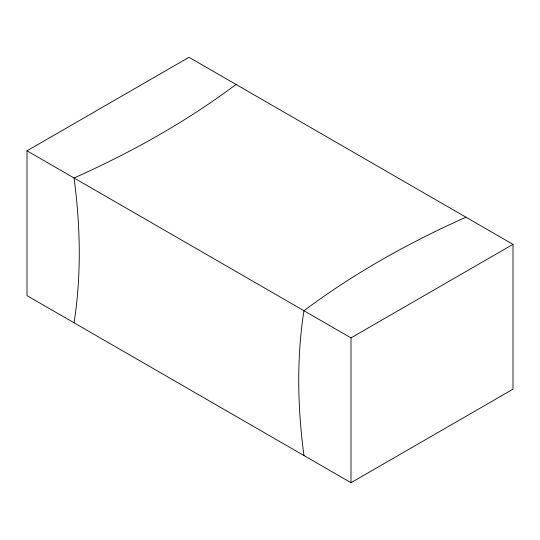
<?xml version="1.0" encoding="UTF-8"?>
<svg xmlns="http://www.w3.org/2000/svg" width="540" height="540" viewBox="0 0 540 540"><rect width="100%" height="100%" fill="white"/><g stroke="black" fill="none" stroke-linecap="round" stroke-linejoin="round"><path stroke-width="0.81" d="M27 150.822L189 57.294L513 244.357L513 389.178L351 482.706L27 295.643L27 150.822L351 337.885L513 244.357M351 337.885L351 482.706M74.034 322.799A535.802 309.346 60 0 0 74.034 177.977A891.466 514.688 0 0 0 236.034 84.449M303.966 455.551A535.802 309.346 60 0 1 303.966 310.73A891.466 514.688 0 0 1 465.966 217.202"/></g></svg>
